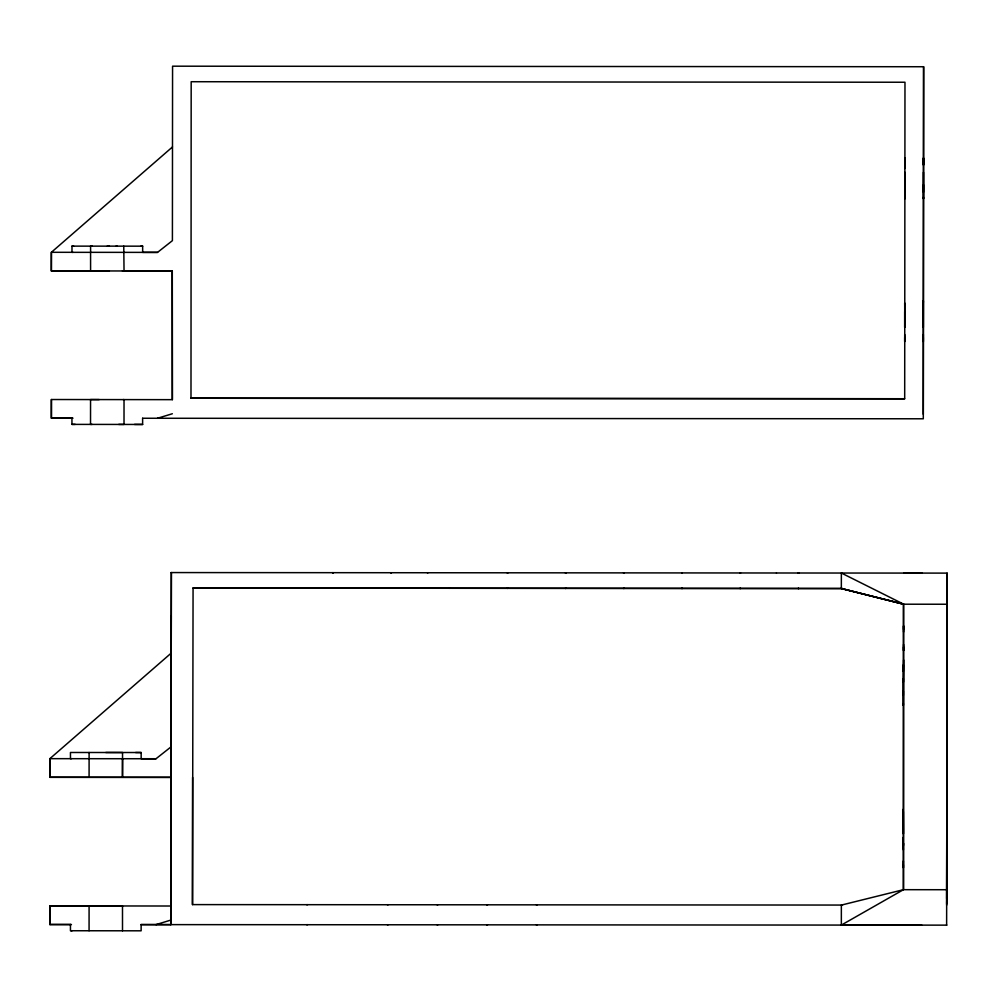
<?xml version="1.0" encoding="UTF-8"?>
<svg xmlns="http://www.w3.org/2000/svg" width="997" height="997" viewBox="0 0 997 997"><rect width="100%" height="100%" fill="white"/><g stroke="black" fill="none" stroke-linecap="round" stroke-linejoin="round"><path stroke-width="1.5" d="M71.435 924.531L49.85 924.518L49.862 905.899L170.848 906.011L171.359 572.565L170.836 924.618L140.814 924.58M170.761 777.373L49.862 777.299L49.875 758.667L170.948 653.334M49.85 924.518L49.862 905.899M49.862 777.299L49.887 758.667L71.41 758.68M172.456 146.97L51.383 252.303L51.358 270.922L172.269 270.997L172.356 399.66L51.358 399.523L51.346 418.154L72.469 418.179M51.445 399.548L51.433 418.167L72.931 418.167M70.451 924.531L70.451 930.737L141.125 930.812L141.138 924.605L921.776 925.129M142.608 418.242L142.633 424.46L71.946 424.386L71.946 418.179M92.135 246.134L90.577 246.134L90.602 252.353L71.983 252.341L71.996 246.134L73.616 246.122M89.069 930.762L89.082 905.937M89.082 777.324L89.107 752.498M72.918 252.316L51.395 252.303L51.358 270.922L90.59 270.972L90.577 252.341L157.526 252.391L172.406 240.651L172.568 66.188L923.608 66.737L923.297 418.79L142.633 418.254M122.506 930.787L122.494 905.961M122.544 758.717L122.494 777.336L122.544 752.511L70.451 752.486L70.475 758.692L156.018 758.742L170.886 746.99M172.356 399.66L172.269 270.997L124.039 270.985L123.765 246.159M105.769 752.498L141.163 752.523L141.163 758.729L156.018 758.742M140.938 246.172L142.646 246.172L142.671 252.378L157.526 252.391M171.272 616.196L171.073 704.941M171.085 906.011L170.836 924.618M190.988 398.252L191.175 81.717L904.977 82.24L904.69 398.75L190.901 398.239L904.603 398.738M842.465 905.064L192.496 904.603L192.608 777.386M946.652 905.139L946.901 889.723L903.456 889.685L841.356 905.102L841.343 925.079L903.456 889.685L903.706 604.207L841.343 588.504L841.356 573.026L903.706 604.207L947.15 604.244L946.627 925.141M903.195 837.43L903.195 847.998L903.207 846.092M903.357 811.595L903.481 833.729M903.232 811.209L903.232 809.277M903.357 695.395L903.357 690.983M903.357 604.107L903.456 889.685M903.382 860.934L903.369 867.839L903.369 864.785M903.382 849.967L903.207 840.87M904.703 311.774L904.703 327.365L904.715 303.026M904.865 194.403L904.865 184.632M904.865 168.518L904.865 157.937L904.852 165.078M923.471 197.157L923.471 198.914L923.484 184.644M946.652 898.671L947.15 573.113L946.652 903.594M903.344 671.442L903.357 664.787M903.344 704.567L903.344 705.265L903.344 703.496M903.456 682.098L903.618 659.964M903.556 647.016L903.556 650.642L903.569 644.436M903.569 632.036L903.581 625.829L903.581 629.456M903.382 845.132L903.394 843.063L903.394 846.117M904.852 198.204L904.852 198.901L904.84 172.219M904.703 304.459L904.703 303.437M904.852 197.892L904.865 197.132M904.715 334.506L904.703 341.647L904.69 337.46M923.334 334.518L923.322 341.659L923.309 337.472M923.322 302.465L923.334 300.695L923.334 327.39M946.901 682.122L947.063 659.989M946.976 647.053L946.988 650.68L947 644.486M946.988 632.073L947 625.867L947.013 629.493M946.838 863.664L946.826 867.876L946.826 864.823M946.838 847.313L946.851 843.101L946.851 846.154M903.22 809.751L903.22 833.729M157.489 418.266L172.344 413.755M155.993 924.618L170.761 920.106M141.138 752.536L135.629 752.523M333.21 572.714L332.574 572.727L333.235 572.739M391.397 572.752L390.762 572.764L391.41 572.777M427.364 572.777L428 572.764M507.76 572.839L507.124 572.851L507.785 572.864M565.935 572.876L565.299 572.889L565.96 572.901M624.122 572.914L623.486 572.926L624.147 572.939M740.484 573.001L739.849 573.013L740.509 573.026M776.451 573.026L776.476 573.051M798.672 573.038L798.036 573.051L798.697 573.063M391.385 588.23L390.749 588.242L391.41 588.255M507.747 588.292L507.112 588.305L507.772 588.317M798.659 588.454L798.024 588.467L798.684 588.479M71.996 246.134L109.396 246.147M109.371 270.972L90.59 270.972M71.946 424.386L75.199 424.386M92.085 424.398L90.528 424.398L90.553 399.573L99.189 399.585M922.013 573.088L171.048 572.565M49.95 777.299L170.848 777.361M192.496 904.603L193.069 588.093L841.343 588.504L903.618 604.207M306.74 904.703L307.5 904.703M388.182 904.74L387.422 904.74M437.833 904.778L437.06 904.778M487.521 904.802L486.71 904.802M536.361 904.84L537.171 904.84M388.169 924.742L387.397 924.742M437.857 924.78L437.047 924.78M306.727 924.705L307.487 924.705M487.471 924.817L486.698 924.817M537.121 924.842L536.349 924.842M841.343 925.079L946.851 925.141M70.974 930.737L72.071 930.737M107.277 246.134L117.135 246.147M116.063 246.147L142.671 246.172M122.432 270.972L124.039 270.985M123.204 399.61L124.027 399.61L124.014 424.435L118.718 424.423M134.52 424.435L142.633 424.46M903.706 573.076L947.15 573.113M192.757 588.093L842.727 588.542M49.95 905.899L122.232 905.961M49.937 924.518L70.974 924.531M923.608 66.737L923.297 414.278M841.343 588.504L903.594 604.207M923.459 192.284L923.459 172.232M903.344 704.256L903.332 678.571M923.484 162.137L923.484 165.091L923.484 157.962L923.484 162.137M682.309 572.951L681.674 572.963L682.322 572.976M333.197 588.218L332.562 588.23L333.222 588.242M449.56 588.255L448.937 588.267L449.585 588.28M565.935 588.342L565.299 588.355L565.947 588.367M624.11 588.367L623.474 588.38L624.134 588.404M682.297 588.404L681.661 588.417L682.322 588.429M740.472 588.417L739.849 588.429L740.497 588.442M947.138 588.629L946.951 604.244L947.138 588.629"/></g></svg>
